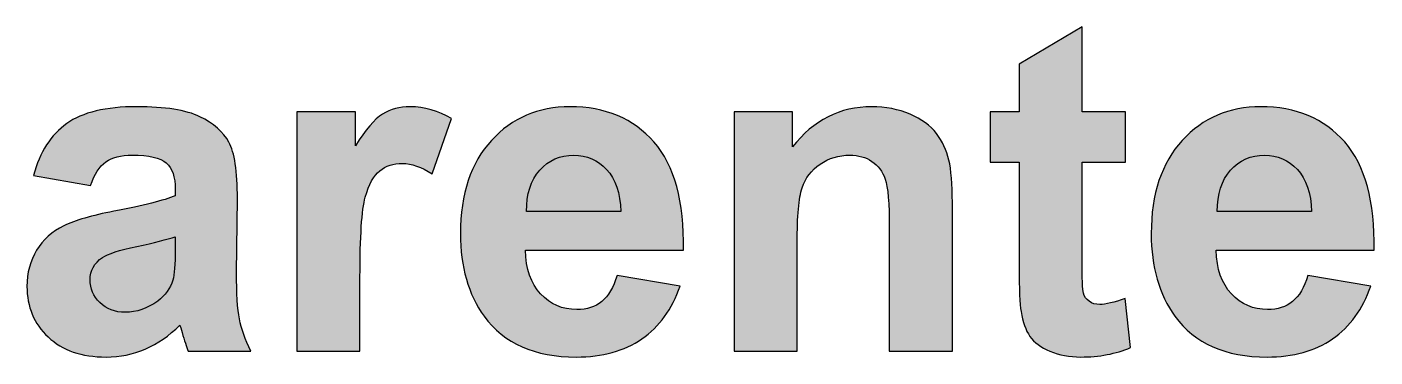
# Model space of a CAD drawing. Header units: centimetres. Extents: x -250 to 250, y -508 to 508.
# Drawn here: x -56.9 to 25.7, y 361.6 to 381.8 of the extents above; entities that cross this region are included whole.
import ezdxf

# ---------------------------------------------------------------- set-up
doc = ezdxf.new("R2010")
doc.units = ezdxf.units.CM
doc.header["$MEASUREMENT"] = 0
doc.layers.add('Capa 1', color=7, linetype='Continuous')

msp = doc.modelspace()

# ---------------------------------------------------------------- hatches: boundary and pattern name
at = {"layer": 'Capa 1', "true_color": 0x373435}
h = msp.add_hatch(color=250, dxfattribs=at)
edge = h.paths.add_edge_path()
edge.add_spline(control_points=[(10.41307, 376.5923), (10.41307, 376.5923), (10.41307, 373.51608), (10.41307, 373.51608), (10.41307, 373.51608), (7.76018, 373.51608), (7.76018, 373.51608), (7.76018, 373.51608), (7.76018, 367.58471), (7.76018, 367.58471), (7.76018, 366.38056), (7.7837, 365.67971), (7.83544, 365.48215), (7.88718, 365.2846), (8.00007, 365.11997), (8.18351, 364.98827), (8.36225, 364.86127), (8.57862, 364.79541), (8.83733, 364.79541), (9.19951, 364.79541), (9.71692, 364.91771), (10.39895, 365.16701), (10.39895, 365.16701), (10.72351, 362.15664), (10.72351, 362.15664), (9.8251, 361.77093), (8.8091, 361.57808), (7.67081, 361.57808), (6.97466, 361.57808), (6.34907, 361.69567), (5.78933, 361.93086), (5.22958, 362.16604), (4.82036, 362.47178), (4.56166, 362.84338), (4.29825, 363.21967), (4.11951, 363.72297), (4.01603, 364.36267), (3.93607, 364.81423), (3.89373, 365.72675), (3.89373, 367.10493), (3.89373, 367.10493), (3.89373, 373.51608), (3.89373, 373.51608), (3.89373, 373.51608), (2.11573, 373.51608), (2.11573, 373.51608), (2.11573, 373.51608), (2.11573, 376.5923), (2.11573, 376.5923), (2.11573, 376.5923), (3.89373, 376.5923), (3.89373, 376.5923), (3.89373, 376.5923), (3.89373, 379.49919), (3.89373, 379.49919), (3.89373, 379.49919), (7.76018, 381.78519), (7.76018, 381.78519), (7.76018, 381.78519), (7.76018, 376.5923), (7.76018, 376.5923), (7.76018, 376.5923), (10.41307, 376.5923), (10.41307, 376.5923)], knot_values=[0, 0, 0, 0, 0.04761905, 0.04761905, 0.04761905, 0.0952381, 0.0952381, 0.0952381, 0.14285714, 0.14285714, 0.14285714, 0.19047619, 0.19047619, 0.19047619, 0.23809524, 0.23809524, 0.23809524, 0.28571429, 0.28571429, 0.28571429, 0.33333333, 0.33333333, 0.33333333, 0.38095238, 0.38095238, 0.38095238, 0.42857143, 0.42857143, 0.42857143, 0.47619048, 0.47619048, 0.47619048, 0.52380952, 0.52380952, 0.52380952, 0.57142857, 0.57142857, 0.57142857, 0.61904762, 0.61904762, 0.61904762, 0.66666667, 0.66666667, 0.66666667, 0.71428571, 0.71428571, 0.71428571, 0.76190476, 0.76190476, 0.76190476, 0.80952381, 0.80952381, 0.80952381, 0.85714286, 0.85714286, 0.85714286, 0.9047619, 0.9047619, 0.9047619, 0.95238095, 0.95238095, 0.95238095, 1, 1, 1, 1], degree=3, periodic=1)
h = msp.add_hatch(color=250, dxfattribs=at)
edge = h.paths.add_edge_path()
edge.add_spline(control_points=[(-53.01167, 372.07675), (-53.01167, 372.07675), (-56.51123, 372.69764), (-56.51123, 372.69764), (-56.11612, 374.12756), (-55.43408, 375.18589), (-54.46982, 375.87263), (-53.50556, 376.55938), (-52.07093, 376.90275), (-50.17064, 376.90275), (-48.44438, 376.90275), (-47.15556, 376.70049), (-46.3089, 376.29126), (-45.46693, 375.88204), (-44.86956, 375.36463), (-44.52619, 374.73434), (-44.18282, 374.10404), (-44.00879, 372.95164), (-44.00879, 371.26771), (-44.00879, 371.26771), (-44.06523, 366.75215), (-44.06523, 366.75215), (-44.06523, 365.46804), (-44.00408, 364.5179), (-43.88179, 363.90641), (-43.75949, 363.29493), (-43.52901, 362.64112), (-43.19034, 361.94497), (-43.19034, 361.94497), (-47.02856, 361.94497), (-47.02856, 361.94497), (-47.12734, 362.19897), (-47.25434, 362.57527), (-47.40016, 363.07386), (-47.4613, 363.30434), (-47.50834, 363.45486), (-47.53656, 363.52541), (-48.19508, 362.8763), (-48.90064, 362.39182), (-49.65323, 362.06727), (-50.40582, 361.74271), (-51.20545, 361.57808), (-52.05682, 361.57808), (-53.5573, 361.57808), (-54.74264, 361.9873), (-55.60812, 362.80575), (-56.4736, 363.61949), (-56.90634, 364.6543), (-56.90634, 365.90549), (-56.90634, 366.72864), (-56.70878, 367.46712), (-56.31367, 368.11623), (-55.91856, 368.76064), (-55.36823, 369.25923), (-54.65327, 369.6026), (-53.94301, 369.94597), (-52.9176, 370.24701), (-51.57704, 370.50571), (-49.77082, 370.84438), (-48.51493, 371.16423), (-47.81879, 371.45586), (-47.81879, 371.45586), (-47.81879, 371.84627), (-47.81879, 371.84627), (-47.81879, 372.59886), (-48.00223, 373.13508), (-48.36912, 373.45964), (-48.74071, 373.77949), (-49.43686, 373.93941), (-50.45756, 373.93941), (-51.14901, 373.93941), (-51.68523, 373.80301), (-52.07093, 373.52549), (-52.46134, 373.25267), (-52.77179, 372.76819), (-53.01167, 372.07675)], knot_values=[0, 0, 0, 0, 0.04, 0.04, 0.04, 0.08, 0.08, 0.08, 0.12, 0.12, 0.12, 0.16, 0.16, 0.16, 0.2, 0.2, 0.2, 0.24, 0.24, 0.24, 0.28, 0.28, 0.28, 0.32, 0.32, 0.32, 0.36, 0.36, 0.36, 0.4, 0.4, 0.4, 0.44, 0.44, 0.44, 0.48, 0.48, 0.48, 0.52, 0.52, 0.52, 0.56, 0.56, 0.56, 0.6, 0.6, 0.6, 0.64, 0.64, 0.64, 0.68, 0.68, 0.68, 0.72, 0.72, 0.72, 0.76, 0.76, 0.76, 0.8, 0.8, 0.8, 0.84, 0.84, 0.84, 0.88, 0.88, 0.88, 0.92, 0.92, 0.92, 0.96, 0.96, 0.96, 1, 1, 1, 1], degree=3, periodic=1)
h = msp.add_hatch(color=250, dxfattribs=at)
edge = h.paths.add_edge_path()
edge.add_spline(control_points=[(-36.49697, 361.94497), (-36.49697, 361.94497), (-40.36341, 361.94497), (-40.36341, 361.94497), (-40.36341, 361.94497), (-40.36341, 376.5923), (-40.36341, 376.5923), (-40.36341, 376.5923), (-36.77919, 376.5923), (-36.77919, 376.5923), (-36.77919, 376.5923), (-36.77919, 374.51326), (-36.77919, 374.51326), (-36.16301, 375.49634), (-35.60797, 376.14075), (-35.11408, 376.44649), (-34.62019, 376.75223), (-34.06045, 376.90275), (-33.43486, 376.90275), (-32.55056, 376.90275), (-31.69919, 376.65815), (-30.88075, 376.17367), (-30.88075, 376.17367), (-32.08019, 372.79641), (-32.08019, 372.79641), (-32.73401, 373.21975), (-33.34078, 373.43141), (-33.90053, 373.43141), (-34.44616, 373.43141), (-34.90712, 373.28089), (-35.28341, 372.98456), (-35.65971, 372.68352), (-35.95604, 372.1473), (-36.17241, 371.36649), (-36.38878, 370.58567), (-36.49697, 368.94878), (-36.49697, 366.46052), (-36.49697, 366.46052), (-36.49697, 361.94497), (-36.49697, 361.94497)], knot_values=[0, 0, 0, 0, 0.07692308, 0.07692308, 0.07692308, 0.15384615, 0.15384615, 0.15384615, 0.23076923, 0.23076923, 0.23076923, 0.30769231, 0.30769231, 0.30769231, 0.38461538, 0.38461538, 0.38461538, 0.46153846, 0.46153846, 0.46153846, 0.53846154, 0.53846154, 0.53846154, 0.61538462, 0.61538462, 0.61538462, 0.69230769, 0.69230769, 0.69230769, 0.76923077, 0.76923077, 0.76923077, 0.84615385, 0.84615385, 0.84615385, 0.92307692, 0.92307692, 0.92307692, 1, 1, 1, 1], degree=3, periodic=1)
h = msp.add_hatch(color=250, dxfattribs=at)
edge = h.paths.add_edge_path()
edge.add_spline(control_points=[(-20.74426, 366.57341), (-20.74426, 366.57341), (-16.87782, 365.9243), (-16.87782, 365.9243), (-17.37171, 364.50849), (-18.15723, 363.43134), (-19.22497, 362.68816), (-20.29741, 361.94967), (-21.63797, 361.57808), (-23.24193, 361.57808), (-25.78663, 361.57808), (-27.67282, 362.41064), (-28.89108, 364.07575), (-29.85534, 365.4116), (-30.33982, 367.09552), (-30.33982, 369.13223), (-30.33982, 371.55934), (-29.70482, 373.46434), (-28.43952, 374.83782), (-27.17423, 376.21601), (-25.57026, 376.90275), (-23.63234, 376.90275), (-21.45923, 376.90275), (-19.74238, 376.18308), (-18.48178, 374.74375), (-17.22589, 373.30441), (-16.62382, 371.09838), (-16.68027, 368.12564), (-16.68027, 368.12564), (-26.36049, 368.12564), (-26.36049, 368.12564), (-26.33226, 366.97793), (-26.02182, 366.08423), (-25.42445, 365.44453), (-24.83178, 364.80482), (-24.0886, 364.48497), (-23.2043, 364.48497), (-22.59752, 364.48497), (-22.08952, 364.6496), (-21.6803, 364.97886), (-21.26638, 365.30812), (-20.95593, 365.83964), (-20.74426, 366.57341)], knot_values=[0, 0, 0, 0, 0.07142857, 0.07142857, 0.07142857, 0.14285714, 0.14285714, 0.14285714, 0.21428571, 0.21428571, 0.21428571, 0.28571429, 0.28571429, 0.28571429, 0.35714286, 0.35714286, 0.35714286, 0.42857143, 0.42857143, 0.42857143, 0.5, 0.5, 0.5, 0.57142857, 0.57142857, 0.57142857, 0.64285714, 0.64285714, 0.64285714, 0.71428571, 0.71428571, 0.71428571, 0.78571429, 0.78571429, 0.78571429, 0.85714286, 0.85714286, 0.85714286, 0.92857143, 0.92857143, 0.92857143, 1, 1, 1, 1], degree=3, periodic=1)
h = msp.add_hatch(color=250, dxfattribs=at)
edge = h.paths.add_edge_path()
edge.add_spline(control_points=[(-0.19378, 361.94497), (-0.19378, 361.94497), (-4.06023, 361.94497), (-4.06023, 361.94497), (-4.06023, 361.94497), (-4.06023, 369.40975), (-4.06023, 369.40975), (-4.06023, 370.99019), (-4.14489, 372.01089), (-4.30952, 372.47186), (-4.47886, 372.93752), (-4.74697, 373.29501), (-5.12326, 373.55371), (-5.49956, 373.81241), (-5.95112, 373.93941), (-6.47793, 373.93941), (-7.15526, 373.93941), (-7.76204, 373.75597), (-8.29826, 373.38908), (-8.83919, 373.02219), (-9.20608, 372.53301), (-9.40363, 371.93093), (-9.60589, 371.32415), (-9.70467, 370.20467), (-9.70467, 368.56778), (-9.70467, 368.56778), (-9.70467, 361.94497), (-9.70467, 361.94497), (-9.70467, 361.94497), (-13.57111, 361.94497), (-13.57111, 361.94497), (-13.57111, 361.94497), (-13.57111, 376.5923), (-13.57111, 376.5923), (-13.57111, 376.5923), (-9.98689, 376.5923), (-9.98689, 376.5923), (-9.98689, 376.5923), (-9.98689, 374.44271), (-9.98689, 374.44271), (-8.70278, 376.0843), (-7.08941, 376.90275), (-5.13738, 376.90275), (-4.2813, 376.90275), (-3.49578, 376.74752), (-2.78552, 376.44178), (-2.07056, 376.13134), (-1.53434, 375.74093), (-1.17215, 375.26586), (-0.80526, 374.78608), (-0.55126, 374.24515), (-0.41015, 373.63838), (-0.26434, 373.0316), (-0.19378, 372.16612), (-0.19378, 371.03723), (-0.19378, 371.03723), (-0.19378, 361.94497), (-0.19378, 361.94497)], knot_values=[0, 0, 0, 0, 0.05263158, 0.05263158, 0.05263158, 0.10526316, 0.10526316, 0.10526316, 0.15789474, 0.15789474, 0.15789474, 0.21052632, 0.21052632, 0.21052632, 0.26315789, 0.26315789, 0.26315789, 0.31578947, 0.31578947, 0.31578947, 0.36842105, 0.36842105, 0.36842105, 0.42105263, 0.42105263, 0.42105263, 0.47368421, 0.47368421, 0.47368421, 0.52631579, 0.52631579, 0.52631579, 0.57894737, 0.57894737, 0.57894737, 0.63157895, 0.63157895, 0.63157895, 0.68421053, 0.68421053, 0.68421053, 0.73684211, 0.73684211, 0.73684211, 0.78947368, 0.78947368, 0.78947368, 0.84210526, 0.84210526, 0.84210526, 0.89473684, 0.89473684, 0.89473684, 0.94736842, 0.94736842, 0.94736842, 1, 1, 1, 1], degree=3, periodic=1)
h = msp.add_hatch(color=250, dxfattribs=at)
edge = h.paths.add_edge_path()
edge.add_spline(control_points=[(21.58907, 366.57341), (21.58907, 366.57341), (25.45551, 365.9243), (25.45551, 365.9243), (24.96162, 364.50849), (24.1761, 363.43134), (23.10836, 362.68816), (22.03592, 361.94967), (20.69536, 361.57808), (19.0914, 361.57808), (16.5467, 361.57808), (14.66051, 362.41064), (13.44225, 364.07575), (12.47799, 365.4116), (11.99351, 367.09552), (11.99351, 369.13223), (11.99351, 371.55934), (12.62851, 373.46434), (13.89381, 374.83782), (15.1591, 376.21601), (16.76307, 376.90275), (18.70099, 376.90275), (20.8741, 376.90275), (22.59095, 376.18308), (23.85155, 374.74375), (25.10744, 373.30441), (25.70951, 371.09838), (25.65306, 368.12564), (25.65306, 368.12564), (15.97284, 368.12564), (15.97284, 368.12564), (16.00107, 366.97793), (16.31151, 366.08423), (16.90888, 365.44453), (17.50155, 364.80482), (18.24473, 364.48497), (19.12903, 364.48497), (19.73581, 364.48497), (20.24381, 364.6496), (20.65303, 364.97886), (21.06695, 365.30812), (21.3774, 365.83964), (21.58907, 366.57341)], knot_values=[0, 0, 0, 0, 0.07142857, 0.07142857, 0.07142857, 0.14285714, 0.14285714, 0.14285714, 0.21428571, 0.21428571, 0.21428571, 0.28571429, 0.28571429, 0.28571429, 0.35714286, 0.35714286, 0.35714286, 0.42857143, 0.42857143, 0.42857143, 0.5, 0.5, 0.5, 0.57142857, 0.57142857, 0.57142857, 0.64285714, 0.64285714, 0.64285714, 0.71428571, 0.71428571, 0.71428571, 0.78571429, 0.78571429, 0.78571429, 0.85714286, 0.85714286, 0.85714286, 0.92857143, 0.92857143, 0.92857143, 1, 1, 1, 1], degree=3, periodic=1)
h = msp.add_hatch(color=250, dxfattribs=at)
edge = h.paths.add_edge_path()
edge.add_spline(control_points=[(-20.51849, 370.4963), (-20.54671, 371.62049), (-20.83364, 372.47656), (-21.38397, 373.05982), (-21.9343, 373.64778), (-22.60223, 373.93941), (-23.39245, 373.93941), (-24.23441, 373.93941), (-24.93056, 373.62897), (-25.48089, 373.01278), (-26.03123, 372.3966), (-26.29934, 371.55464), (-26.28993, 370.4963), (-26.28993, 370.4963), (-20.51849, 370.4963), (-20.51849, 370.4963)], knot_values=[0, 0, 0, 0, 0.2, 0.2, 0.2, 0.4, 0.4, 0.4, 0.6, 0.6, 0.6, 0.8, 0.8, 0.8, 1, 1, 1, 1], degree=3, periodic=1)
h = msp.add_hatch(color=250, dxfattribs=at)
edge = h.paths.add_edge_path()
edge.add_spline(control_points=[(21.81484, 370.4963), (21.78662, 371.62049), (21.49969, 372.47656), (20.94936, 373.05982), (20.39903, 373.64778), (19.7311, 373.93941), (18.94088, 373.93941), (18.09892, 373.93941), (17.40277, 373.62897), (16.85244, 373.01278), (16.3021, 372.3966), (16.03399, 371.55464), (16.0434, 370.4963), (16.0434, 370.4963), (21.81484, 370.4963), (21.81484, 370.4963)], knot_values=[0, 0, 0, 0, 0.2, 0.2, 0.2, 0.4, 0.4, 0.4, 0.6, 0.6, 0.6, 0.8, 0.8, 0.8, 1, 1, 1, 1], degree=3, periodic=1)
h = msp.add_hatch(color=250, dxfattribs=at)
edge = h.paths.add_edge_path()
edge.add_spline(control_points=[(-47.81879, 368.94408), (-48.31267, 368.77945), (-49.09819, 368.5819), (-50.17534, 368.35141), (-51.24779, 368.12093), (-51.95334, 367.89515), (-52.2826, 367.67878), (-52.7859, 367.3166), (-53.0399, 366.86504), (-53.0399, 366.31471), (-53.0399, 365.76908), (-52.83764, 365.30341), (-52.43312, 364.9083), (-52.0286, 364.51319), (-51.5159, 364.31564), (-50.8903, 364.31564), (-50.19416, 364.31564), (-49.52623, 364.54612), (-48.89123, 365.00238), (-48.42556, 365.35515), (-48.11512, 365.77849), (-47.9693, 366.28649), (-47.87053, 366.61575), (-47.81879, 367.24604), (-47.81879, 368.17267), (-47.81879, 368.17267), (-47.81879, 368.94408), (-47.81879, 368.94408)], knot_values=[0, 0, 0, 0, 0.11111111, 0.11111111, 0.11111111, 0.22222222, 0.22222222, 0.22222222, 0.33333333, 0.33333333, 0.33333333, 0.44444444, 0.44444444, 0.44444444, 0.55555556, 0.55555556, 0.55555556, 0.66666667, 0.66666667, 0.66666667, 0.77777778, 0.77777778, 0.77777778, 0.88888889, 0.88888889, 0.88888889, 1, 1, 1, 1], degree=3, periodic=1)

# ---------------------------------------------------------------- linework, layer by layer
at = {"layer": 'Capa 1', "color": 250}
for points, knots in [([(10.41307, 376.5923), (10.41307, 376.5923), (10.41307, 373.51608), (10.41307, 373.51608), (10.41307, 373.51608), (7.76018, 373.51608), (7.76018, 373.51608), (7.76018, 373.51608), (7.76018, 367.58471), (7.76018, 367.58471), (7.76018, 366.38056), (7.7837, 365.67971), (7.83544, 365.48215), (7.88718, 365.2846), (8.00007, 365.11997), (8.18351, 364.98827), (8.36225, 364.86127), (8.57862, 364.79541), (8.83733, 364.79541), (9.19951, 364.79541), (9.71692, 364.91771), (10.39895, 365.16701), (10.39895, 365.16701), (10.72351, 362.15664), (10.72351, 362.15664), (9.8251, 361.77093), (8.8091, 361.57808), (7.67081, 361.57808), (6.97466, 361.57808), (6.34907, 361.69567), (5.78933, 361.93086), (5.22958, 362.16604), (4.82036, 362.47178), (4.56166, 362.84338), (4.29825, 363.21967), (4.11951, 363.72297), (4.01603, 364.36267), (3.93607, 364.81423), (3.89373, 365.72675), (3.89373, 367.10493), (3.89373, 367.10493), (3.89373, 373.51608), (3.89373, 373.51608), (3.89373, 373.51608), (2.11573, 373.51608), (2.11573, 373.51608), (2.11573, 373.51608), (2.11573, 376.5923), (2.11573, 376.5923), (2.11573, 376.5923), (3.89373, 376.5923), (3.89373, 376.5923), (3.89373, 376.5923), (3.89373, 379.49919), (3.89373, 379.49919), (3.89373, 379.49919), (7.76018, 381.78519), (7.76018, 381.78519), (7.76018, 381.78519), (7.76018, 376.5923), (7.76018, 376.5923), (7.76018, 376.5923), (10.41307, 376.5923), (10.41307, 376.5923)], [0, 0, 0, 0, 0.04761905, 0.04761905, 0.04761905, 0.0952381, 0.0952381, 0.0952381, 0.14285714, 0.14285714, 0.14285714, 0.19047619, 0.19047619, 0.19047619, 0.23809524, 0.23809524, 0.23809524, 0.28571429, 0.28571429, 0.28571429, 0.33333333, 0.33333333, 0.33333333, 0.38095238, 0.38095238, 0.38095238, 0.42857143, 0.42857143, 0.42857143, 0.47619048, 0.47619048, 0.47619048, 0.52380952, 0.52380952, 0.52380952, 0.57142857, 0.57142857, 0.57142857, 0.61904762, 0.61904762, 0.61904762, 0.66666667, 0.66666667, 0.66666667, 0.71428571, 0.71428571, 0.71428571, 0.76190476, 0.76190476, 0.76190476, 0.80952381, 0.80952381, 0.80952381, 0.85714286, 0.85714286, 0.85714286, 0.9047619, 0.9047619, 0.9047619, 0.95238095, 0.95238095, 0.95238095, 1, 1, 1, 1]), ([(-53.01167, 372.07675), (-53.01167, 372.07675), (-56.51123, 372.69764), (-56.51123, 372.69764), (-56.11612, 374.12756), (-55.43408, 375.18589), (-54.46982, 375.87263), (-53.50556, 376.55938), (-52.07093, 376.90275), (-50.17064, 376.90275), (-48.44438, 376.90275), (-47.15556, 376.70049), (-46.3089, 376.29126), (-45.46693, 375.88204), (-44.86956, 375.36463), (-44.52619, 374.73434), (-44.18282, 374.10404), (-44.00879, 372.95164), (-44.00879, 371.26771), (-44.00879, 371.26771), (-44.06523, 366.75215), (-44.06523, 366.75215), (-44.06523, 365.46804), (-44.00408, 364.5179), (-43.88179, 363.90641), (-43.75949, 363.29493), (-43.52901, 362.64112), (-43.19034, 361.94497), (-43.19034, 361.94497), (-47.02856, 361.94497), (-47.02856, 361.94497), (-47.12734, 362.19897), (-47.25434, 362.57527), (-47.40016, 363.07386), (-47.4613, 363.30434), (-47.50834, 363.45486), (-47.53656, 363.52541), (-48.19508, 362.8763), (-48.90064, 362.39182), (-49.65323, 362.06727), (-50.40582, 361.74271), (-51.20545, 361.57808), (-52.05682, 361.57808), (-53.5573, 361.57808), (-54.74264, 361.9873), (-55.60812, 362.80575), (-56.4736, 363.61949), (-56.90634, 364.6543), (-56.90634, 365.90549), (-56.90634, 366.72864), (-56.70878, 367.46712), (-56.31367, 368.11623), (-55.91856, 368.76064), (-55.36823, 369.25923), (-54.65327, 369.6026), (-53.94301, 369.94597), (-52.9176, 370.24701), (-51.57704, 370.50571), (-49.77082, 370.84438), (-48.51493, 371.16423), (-47.81879, 371.45586), (-47.81879, 371.45586), (-47.81879, 371.84627), (-47.81879, 371.84627), (-47.81879, 372.59886), (-48.00223, 373.13508), (-48.36912, 373.45964), (-48.74071, 373.77949), (-49.43686, 373.93941), (-50.45756, 373.93941), (-51.14901, 373.93941), (-51.68523, 373.80301), (-52.07093, 373.52549), (-52.46134, 373.25267), (-52.77179, 372.76819), (-53.01167, 372.07675)], [0, 0, 0, 0, 0.04, 0.04, 0.04, 0.08, 0.08, 0.08, 0.12, 0.12, 0.12, 0.16, 0.16, 0.16, 0.2, 0.2, 0.2, 0.24, 0.24, 0.24, 0.28, 0.28, 0.28, 0.32, 0.32, 0.32, 0.36, 0.36, 0.36, 0.4, 0.4, 0.4, 0.44, 0.44, 0.44, 0.48, 0.48, 0.48, 0.52, 0.52, 0.52, 0.56, 0.56, 0.56, 0.6, 0.6, 0.6, 0.64, 0.64, 0.64, 0.68, 0.68, 0.68, 0.72, 0.72, 0.72, 0.76, 0.76, 0.76, 0.8, 0.8, 0.8, 0.84, 0.84, 0.84, 0.88, 0.88, 0.88, 0.92, 0.92, 0.92, 0.96, 0.96, 0.96, 1, 1, 1, 1]), ([(-36.49697, 361.94497), (-36.49697, 361.94497), (-40.36341, 361.94497), (-40.36341, 361.94497), (-40.36341, 361.94497), (-40.36341, 376.5923), (-40.36341, 376.5923), (-40.36341, 376.5923), (-36.77919, 376.5923), (-36.77919, 376.5923), (-36.77919, 376.5923), (-36.77919, 374.51326), (-36.77919, 374.51326), (-36.16301, 375.49634), (-35.60797, 376.14075), (-35.11408, 376.44649), (-34.62019, 376.75223), (-34.06045, 376.90275), (-33.43486, 376.90275), (-32.55056, 376.90275), (-31.69919, 376.65815), (-30.88075, 376.17367), (-30.88075, 376.17367), (-32.08019, 372.79641), (-32.08019, 372.79641), (-32.73401, 373.21975), (-33.34078, 373.43141), (-33.90053, 373.43141), (-34.44616, 373.43141), (-34.90712, 373.28089), (-35.28341, 372.98456), (-35.65971, 372.68352), (-35.95604, 372.1473), (-36.17241, 371.36649), (-36.38878, 370.58567), (-36.49697, 368.94878), (-36.49697, 366.46052), (-36.49697, 366.46052), (-36.49697, 361.94497), (-36.49697, 361.94497)], [0, 0, 0, 0, 0.07692308, 0.07692308, 0.07692308, 0.15384615, 0.15384615, 0.15384615, 0.23076923, 0.23076923, 0.23076923, 0.30769231, 0.30769231, 0.30769231, 0.38461538, 0.38461538, 0.38461538, 0.46153846, 0.46153846, 0.46153846, 0.53846154, 0.53846154, 0.53846154, 0.61538462, 0.61538462, 0.61538462, 0.69230769, 0.69230769, 0.69230769, 0.76923077, 0.76923077, 0.76923077, 0.84615385, 0.84615385, 0.84615385, 0.92307692, 0.92307692, 0.92307692, 1, 1, 1, 1]), ([(-20.74426, 366.57341), (-20.74426, 366.57341), (-16.87782, 365.9243), (-16.87782, 365.9243), (-17.37171, 364.50849), (-18.15723, 363.43134), (-19.22497, 362.68816), (-20.29741, 361.94967), (-21.63797, 361.57808), (-23.24193, 361.57808), (-25.78663, 361.57808), (-27.67282, 362.41064), (-28.89108, 364.07575), (-29.85534, 365.4116), (-30.33982, 367.09552), (-30.33982, 369.13223), (-30.33982, 371.55934), (-29.70482, 373.46434), (-28.43952, 374.83782), (-27.17423, 376.21601), (-25.57026, 376.90275), (-23.63234, 376.90275), (-21.45923, 376.90275), (-19.74238, 376.18308), (-18.48178, 374.74375), (-17.22589, 373.30441), (-16.62382, 371.09838), (-16.68027, 368.12564), (-16.68027, 368.12564), (-26.36049, 368.12564), (-26.36049, 368.12564), (-26.33226, 366.97793), (-26.02182, 366.08423), (-25.42445, 365.44453), (-24.83178, 364.80482), (-24.0886, 364.48497), (-23.2043, 364.48497), (-22.59752, 364.48497), (-22.08952, 364.6496), (-21.6803, 364.97886), (-21.26638, 365.30812), (-20.95593, 365.83964), (-20.74426, 366.57341)], [0, 0, 0, 0, 0.07142857, 0.07142857, 0.07142857, 0.14285714, 0.14285714, 0.14285714, 0.21428571, 0.21428571, 0.21428571, 0.28571429, 0.28571429, 0.28571429, 0.35714286, 0.35714286, 0.35714286, 0.42857143, 0.42857143, 0.42857143, 0.5, 0.5, 0.5, 0.57142857, 0.57142857, 0.57142857, 0.64285714, 0.64285714, 0.64285714, 0.71428571, 0.71428571, 0.71428571, 0.78571429, 0.78571429, 0.78571429, 0.85714286, 0.85714286, 0.85714286, 0.92857143, 0.92857143, 0.92857143, 1, 1, 1, 1]), ([(-0.19378, 361.94497), (-0.19378, 361.94497), (-4.06023, 361.94497), (-4.06023, 361.94497), (-4.06023, 361.94497), (-4.06023, 369.40975), (-4.06023, 369.40975), (-4.06023, 370.99019), (-4.14489, 372.01089), (-4.30952, 372.47186), (-4.47886, 372.93752), (-4.74697, 373.29501), (-5.12326, 373.55371), (-5.49956, 373.81241), (-5.95112, 373.93941), (-6.47793, 373.93941), (-7.15526, 373.93941), (-7.76204, 373.75597), (-8.29826, 373.38908), (-8.83919, 373.02219), (-9.20608, 372.53301), (-9.40363, 371.93093), (-9.60589, 371.32415), (-9.70467, 370.20467), (-9.70467, 368.56778), (-9.70467, 368.56778), (-9.70467, 361.94497), (-9.70467, 361.94497), (-9.70467, 361.94497), (-13.57111, 361.94497), (-13.57111, 361.94497), (-13.57111, 361.94497), (-13.57111, 376.5923), (-13.57111, 376.5923), (-13.57111, 376.5923), (-9.98689, 376.5923), (-9.98689, 376.5923), (-9.98689, 376.5923), (-9.98689, 374.44271), (-9.98689, 374.44271), (-8.70278, 376.0843), (-7.08941, 376.90275), (-5.13738, 376.90275), (-4.2813, 376.90275), (-3.49578, 376.74752), (-2.78552, 376.44178), (-2.07056, 376.13134), (-1.53434, 375.74093), (-1.17215, 375.26586), (-0.80526, 374.78608), (-0.55126, 374.24515), (-0.41015, 373.63838), (-0.26434, 373.0316), (-0.19378, 372.16612), (-0.19378, 371.03723), (-0.19378, 371.03723), (-0.19378, 361.94497), (-0.19378, 361.94497)], [0, 0, 0, 0, 0.05263158, 0.05263158, 0.05263158, 0.10526316, 0.10526316, 0.10526316, 0.15789474, 0.15789474, 0.15789474, 0.21052632, 0.21052632, 0.21052632, 0.26315789, 0.26315789, 0.26315789, 0.31578947, 0.31578947, 0.31578947, 0.36842105, 0.36842105, 0.36842105, 0.42105263, 0.42105263, 0.42105263, 0.47368421, 0.47368421, 0.47368421, 0.52631579, 0.52631579, 0.52631579, 0.57894737, 0.57894737, 0.57894737, 0.63157895, 0.63157895, 0.63157895, 0.68421053, 0.68421053, 0.68421053, 0.73684211, 0.73684211, 0.73684211, 0.78947368, 0.78947368, 0.78947368, 0.84210526, 0.84210526, 0.84210526, 0.89473684, 0.89473684, 0.89473684, 0.94736842, 0.94736842, 0.94736842, 1, 1, 1, 1]), ([(21.58907, 366.57341), (21.58907, 366.57341), (25.45551, 365.9243), (25.45551, 365.9243), (24.96162, 364.50849), (24.1761, 363.43134), (23.10836, 362.68816), (22.03592, 361.94967), (20.69536, 361.57808), (19.0914, 361.57808), (16.5467, 361.57808), (14.66051, 362.41064), (13.44225, 364.07575), (12.47799, 365.4116), (11.99351, 367.09552), (11.99351, 369.13223), (11.99351, 371.55934), (12.62851, 373.46434), (13.89381, 374.83782), (15.1591, 376.21601), (16.76307, 376.90275), (18.70099, 376.90275), (20.8741, 376.90275), (22.59095, 376.18308), (23.85155, 374.74375), (25.10744, 373.30441), (25.70951, 371.09838), (25.65306, 368.12564), (25.65306, 368.12564), (15.97284, 368.12564), (15.97284, 368.12564), (16.00107, 366.97793), (16.31151, 366.08423), (16.90888, 365.44453), (17.50155, 364.80482), (18.24473, 364.48497), (19.12903, 364.48497), (19.73581, 364.48497), (20.24381, 364.6496), (20.65303, 364.97886), (21.06695, 365.30812), (21.3774, 365.83964), (21.58907, 366.57341)], [0, 0, 0, 0, 0.07142857, 0.07142857, 0.07142857, 0.14285714, 0.14285714, 0.14285714, 0.21428571, 0.21428571, 0.21428571, 0.28571429, 0.28571429, 0.28571429, 0.35714286, 0.35714286, 0.35714286, 0.42857143, 0.42857143, 0.42857143, 0.5, 0.5, 0.5, 0.57142857, 0.57142857, 0.57142857, 0.64285714, 0.64285714, 0.64285714, 0.71428571, 0.71428571, 0.71428571, 0.78571429, 0.78571429, 0.78571429, 0.85714286, 0.85714286, 0.85714286, 0.92857143, 0.92857143, 0.92857143, 1, 1, 1, 1]), ([(-20.51849, 370.4963), (-20.54671, 371.62049), (-20.83364, 372.47656), (-21.38397, 373.05982), (-21.9343, 373.64778), (-22.60223, 373.93941), (-23.39245, 373.93941), (-24.23441, 373.93941), (-24.93056, 373.62897), (-25.48089, 373.01278), (-26.03123, 372.3966), (-26.29934, 371.55464), (-26.28993, 370.4963), (-26.28993, 370.4963), (-20.51849, 370.4963), (-20.51849, 370.4963)], [0, 0, 0, 0, 0.2, 0.2, 0.2, 0.4, 0.4, 0.4, 0.6, 0.6, 0.6, 0.8, 0.8, 0.8, 1, 1, 1, 1]), ([(21.81484, 370.4963), (21.78662, 371.62049), (21.49969, 372.47656), (20.94936, 373.05982), (20.39903, 373.64778), (19.7311, 373.93941), (18.94088, 373.93941), (18.09892, 373.93941), (17.40277, 373.62897), (16.85244, 373.01278), (16.3021, 372.3966), (16.03399, 371.55464), (16.0434, 370.4963), (16.0434, 370.4963), (21.81484, 370.4963), (21.81484, 370.4963)], [0, 0, 0, 0, 0.2, 0.2, 0.2, 0.4, 0.4, 0.4, 0.6, 0.6, 0.6, 0.8, 0.8, 0.8, 1, 1, 1, 1]), ([(-47.81879, 368.94408), (-48.31267, 368.77945), (-49.09819, 368.5819), (-50.17534, 368.35141), (-51.24779, 368.12093), (-51.95334, 367.89515), (-52.2826, 367.67878), (-52.7859, 367.3166), (-53.0399, 366.86504), (-53.0399, 366.31471), (-53.0399, 365.76908), (-52.83764, 365.30341), (-52.43312, 364.9083), (-52.0286, 364.51319), (-51.5159, 364.31564), (-50.8903, 364.31564), (-50.19416, 364.31564), (-49.52623, 364.54612), (-48.89123, 365.00238), (-48.42556, 365.35515), (-48.11512, 365.77849), (-47.9693, 366.28649), (-47.87053, 366.61575), (-47.81879, 367.24604), (-47.81879, 368.17267), (-47.81879, 368.17267), (-47.81879, 368.94408), (-47.81879, 368.94408)], [0, 0, 0, 0, 0.11111111, 0.11111111, 0.11111111, 0.22222222, 0.22222222, 0.22222222, 0.33333333, 0.33333333, 0.33333333, 0.44444444, 0.44444444, 0.44444444, 0.55555556, 0.55555556, 0.55555556, 0.66666667, 0.66666667, 0.66666667, 0.77777778, 0.77777778, 0.77777778, 0.88888889, 0.88888889, 0.88888889, 1, 1, 1, 1])]:
    msp.add_open_spline(points, degree=3, knots=knots, dxfattribs=at)

doc.saveas('drawing.dxf')
